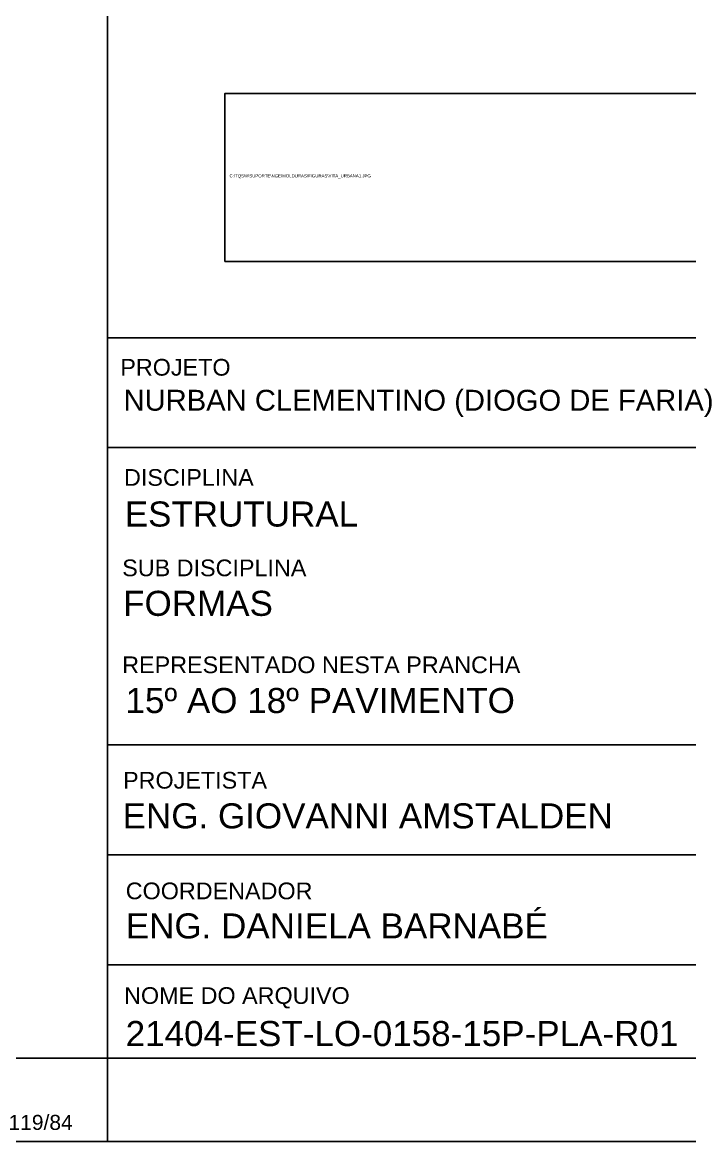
# Model space of a CAD drawing. Extents: x 0 to 119, y 0 to 84.
# Drawn here: x 99.38 to 107.37, y 0 to 13.4 of the extents above; entities that cross this region are included whole.
import ezdxf

# ---------------------------------------------------------------- set-up
doc = ezdxf.new("R2010")
doc.units = 0
doc.header["$MEASUREMENT"] = 0
for name, color, linetype in [('3', 7, 'CONTINUOUS'), ('40', 7, 'CONTINUOUS'), ('7', 232, 'CONTINUOUS')]:
    doc.layers.add(name, color=color, linetype=linetype)
doc.styles.add('TQS_ARIAL', font='arial.ttf')

msp = doc.modelspace()

# ---------------------------------------------------------------- linework, layer by layer
at = {"layer": '3', "color": 7, "linetype": 'Continuous'}
for p, q in [((100.4, 1.2), (100.4, 13.306435)), ((100.4, 1.2), (100.4, 13.306435)), ((100.4, 1.2), (100.4, 13.306435)), ((100.4, 1.2), (100.4, 13.306435)), ((100.4, 1.2), (100.4, 12.787268)), ((100.4, 1.2), (100.4, 12.787268)), ((100.4, 1.2), (100.4, 12.487268)), ((100.4, 1.2), (100.4, 12.487268)), ((100.4, 1.2), (100.4, 12.487268)), ((100.4, 1.2), (100.4, 12.487268)), ((100.4, 1.2), (100.4, 12.487268)), ((100.4, 1.2), (100.4, 12.487268)), ((100.4, 9.622651), (117.9, 9.622651)), ((100.4, 8.310161), (117.9, 8.310161)), ((117.9, 4.750713), (100.4, 4.750713)), ((117.9, 3.433345), (100.4, 3.433345)), ((100.4, 2.116665), (117.9, 2.116665)), ((100.4, 0.999998), (100.4, 1.699998))]:
    msp.add_line(p, q, dxfattribs=at)
at = {"layer": '40', "linetype": 'Continuous'}
for p, q in [((100.4, 0.999998), (100.4, 83.099999)), ((100.4, 4.192255), (100.4, 1.253704)), ((100.4, 4.192255), (100.4, 1.253704)), ((100.4, 1.2), (100.4, 0.999998)), ((100.4, 1.2), (100.4, 0.999998)), ((100.4, 0.999998), (100.4, -0.000002)), ((0, 0), (117.9, -0.000002)), ((100.4, -0.000002), (118.9, 0))]:
    msp.add_line(p, q, dxfattribs=at)
msp.add_lwpolyline([(101.804915, 10.535054), (107.713889, 10.535054), (107.713889, 12.54662), (101.804915, 12.54662), (101.804915, 10.535054)], dxfattribs=at)
at = {"layer": '7', "color": 232, "linetype": 'Continuous'}
msp.add_line((117.9, 0.999998), (3, 0.999999), dxfattribs=at)

# ---------------------------------------------------------------- texts
at = {"layer": '3', "color": 7, "linetype": 'Continuous', "style": 'TQS_ARIAL'}
for s, height, p in [('PROJETO', 0.2, (100.552482, 9.16843)), ('NURBAN CLEMENTINO (DIOGO DE FARIA)', 0.25, (100.590875, 8.748936)), ('DISCIPLINA', 0.2, (100.596795, 7.850037)), ('ESTRUTURAL', 0.3, (100.604985, 7.362193)), ('SUB DISCIPLINA', 0.2, (100.575144, 6.767511)), ('FORMAS', 0.3, (100.585991, 6.293062)), ('REPRESENTADO NESTA PRANCHA', 0.2, (100.575144, 5.607265)), ('15º AO 18º PAVIMENTO', 0.3, (100.614087, 5.129859)), ('PROJETISTA', 0.2, (100.585528, 4.22533)), ('COORDENADOR', 0.2, (100.617332, 2.901107)), ('NOME DO ARQUIVO', 0.2, (100.597585, 1.648401)), ('21404-EST-LO-0158-15P-PLA-R01', 0.3, (100.616652, 1.143666))]:
    msp.add_text(s, height=height, dxfattribs=at).set_placement(p)
at = {"layer": '40', "linetype": 'Continuous', "style": 'TQS_ARIAL'}
for s, height, p in [('C:\\TQSW\\SUPORTE\\NGE\\MOLDURAS\\FIGURAS\\VITA_URBANA1.JPG', 0.037251, (101.859628, 11.540837)), ('ENG. GIOVANNI AMSTALDEN', 0.3, (100.580357, 3.749303)), ('ENG. DANIELA BARNABÉ ', 0.3, (100.617461, 2.431935)), ('119/84', 0.18, (99.213982, 0.140166))]:
    msp.add_text(s, height=height, dxfattribs=at).set_placement(p)

doc.saveas('drawing.dxf')
